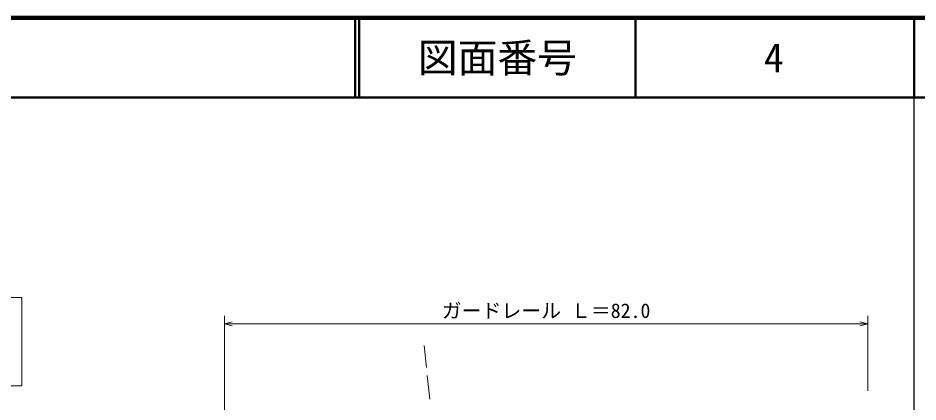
# Model space of a CAD drawing. Units: millimetres, scale not verified. Extents: x 40000 to 680000, y 20000 to 380000.
# Drawn here: x 466356 to 579500, y 331708 to 380000 of the extents above; entities that cross this region are included whole.
import ezdxf
from ezdxf.enums import TextEntityAlignment as Align

# ---------------------------------------------------------------- set-up
doc = ezdxf.new("R2010")
doc.units = ezdxf.units.MM
doc.header["$LTSCALE"] = 1000
for name, color, linetype, lineweight in [('M-STR-HTXT', 7, 'Continuous', 13), ('M-STR-STRC', 7, 'Continuous', 13), ('M-TTL', 2, 'Continuous', 140), ('M-TTL-BAND', 7, 'Continuous', 25), ('M-TTL-LINE', 7, 'Continuous', 50), ('M-TTL-TXT', 7, 'Continuous', 13), ('M-WORK', 1, 'Continuous', 13)]:
    doc.layers.add(name, color=color, linetype=linetype, lineweight=lineweight)
doc.styles.add('ＭＳ ゴシック', font='')
doc.styles.get('ＭＳ ゴシック').set_extended_font_data('MS Gothic')

msp = doc.modelspace()

# ---------------------------------------------------------------- linework, layer by layer
at = {"layer": 'M-STR-HTXT'}
for p, q in [((492296, 311720), (492296, 342526)), ((492296, 341526), (493296, 341776)), ((573187, 341526), (572187, 341776)), ((573187, 333119), (573187, 342526)), ((492296, 341526), (573187, 341526)), ((492296, 341526), (493296, 341276)), ((573187, 341526), (572187, 341276))]:
    msp.add_line(p, q, dxfattribs=at)
at = {"layer": 'M-STR-STRC'}
for p, q in [((466836, 344867), (443738, 344867)), ((466836, 333742), (466836, 344867)), ((443738, 333742), (466836, 333742))]:
    msp.add_line(p, q, dxfattribs=at)
at = {"layer": 'M-TTL'}
msp.add_line((680000, 380000), (40000, 380000), dxfattribs=at)
at = {"layer": 'M-TTL-BAND'}
msp.add_line((579000, 20000), (579000, 370000), dxfattribs=at)
at = {"layer": 'M-TTL-LINE'}
for p, q in [((508747, 380000), (508747, 370000)), ((509247, 380000), (509247, 370000)), ((543997, 380000), (543997, 370000)), ((579000, 380000), (579000, 370000)), ((40000, 370000), (680000, 370000))]:
    msp.add_line(p, q, dxfattribs=at)
at = {"layer": 'M-WORK'}
for p, q in [((517707, 336037), (517407, 338822)), ((518134, 332060), (517814, 335043))]:
    msp.add_line(p, q, dxfattribs=at)

# ---------------------------------------------------------------- texts
at = {"layer": 'M-STR-HTXT', "style": 'ＭＳ ゴシック'}
msp.add_text('ガードレール Ｌ＝82.0', height=1833, dxfattribs=at).set_placement((532741, 341726), align=Align.BOTTOM_CENTER)
at = {"layer": 'M-TTL-TXT', "style": 'ＭＳ ゴシック'}
for s, p in [('図面番号', (526622, 375000)), ('4', (561372, 375000))]:
    msp.add_text(s, height=3666, dxfattribs=at).set_placement(p, align=Align.MIDDLE_CENTER)

doc.saveas('drawing.dxf')
